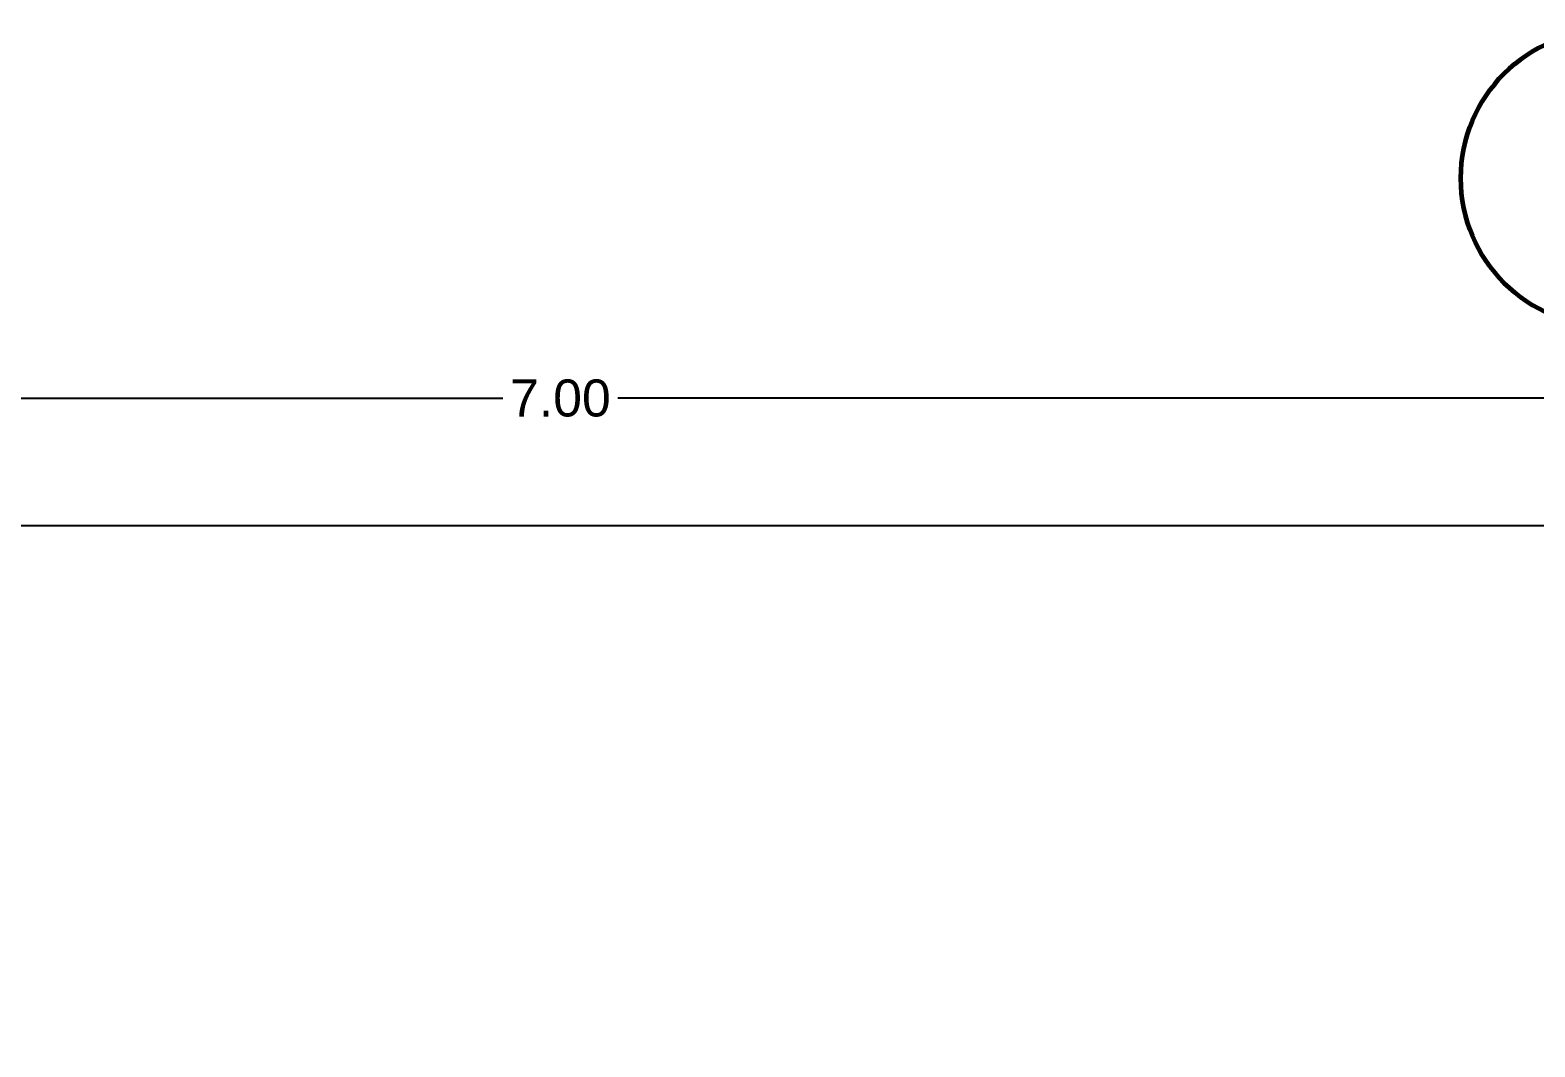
# Model space of a CAD drawing. Header units: inches. Extents: x -38 to 5698, y -33 to 92.
# Drawn here: x 103.49 to 108.57, y 43.47 to 46.9 of the extents above; entities that cross this region are included whole.
import ezdxf

# ---------------------------------------------------------------- set-up
doc = ezdxf.new("R2010")
doc.units = ezdxf.units.IN
doc.header["$MEASUREMENT"] = 0
doc.header["$PDMODE"] = 1
doc.layers.add('02 _ ARQ _ ALB _ Cotas Ejes', color=7, linetype='Continuous')
doc.layers.add('02 _ ARQ _ ALB _ Ejes Generales', color=7, linetype='Continuous')
doc.styles.add('Estilo_Generado_4', font='swisse.ttf')
doc.dimstyles.new('Estilo_Generado__15', dxfattribs={"dimtxt": 0.125, "dimasz": 0.095, "dimexe": 0.18, "dimexo": 0.003, "dimgap": 0, "dimtad": 0, "dimtih": 1, "dimtoh": 1, "dimzin": 0, "dimdsep": 46, "dimtxsty": 'Estilo_Generado_4', "dimblk": 'ARROWHEAD_6', "dimblk1": 'ARROWHEAD_6', "dimblk2": 'ARROWHEAD_6', "dimcen": 0.09, "dimclrd": 144, "dimclre": 144, "dimclrt": 7, "dimadec": 0, "dimazin": 0, "dimtfac": 1, "dimtdec": 4, "dimtmove": 0, "dimatfit": 3, "dimfxl": 1, "dimtolj": 1, "dimtzin": 0, "dimarcsym": 0})

# ---------------------------------------------------------------- blocks, each defined once
blk = doc.blocks.new('ARROWHEAD_6')
at = {"color": 0, "linetype": 'Continuous', "lineweight": 0}
for p, q in [((0, 0), (-1, 0)), ((-0.5, -0.5), (0.5, 0.5))]:
    blk.add_line(p, q, dxfattribs=at)
blk = doc.blocks.new('*D80', base_point=(804.059, 0))
at = {"layer": '02 _ ARQ _ ALB _ Cotas Ejes', "color": 144, "linetype": 'Continuous', "lineweight": -2, "transparency": 16777216}
for p, q in [((101.82, 39.653), (101.82, 45.8378)), ((108.8199, 39.653), (108.8199, 45.8378)), ((101.915, 45.6578), (105.0886, 45.6578)), ((108.7249, 45.6578), (105.476, 45.6578))]:
    blk.add_line(p, q, dxfattribs=at)
at = {"layer": 'Defpoints', "color": 0, "linetype": 'Continuous', "transparency": 16777216}
for p in [(108.8199, 45.6578), (101.82, 39.65), (108.8199, 39.65)]:
    blk.add_point(p, dxfattribs=at)
at = {"layer": '02 _ ARQ _ ALB _ Cotas Ejes', "color": 144, "linetype": 'Continuous', "lineweight": -2, "transparency": 16777216, "xscale": 0.095, "yscale": 0.095, "zscale": 0.095, "rotation": 180}
blk.add_blockref('ARROWHEAD_6', (101.82, 45.6578), dxfattribs=at)
at = {"layer": '02 _ ARQ _ ALB _ Cotas Ejes', "color": 144, "linetype": 'Continuous', "lineweight": -2, "transparency": 16777216, "xscale": 0.095, "yscale": 0.095, "zscale": 0.095}
blk.add_blockref('ARROWHEAD_6', (108.8199, 45.6578), dxfattribs=at)
at = {"layer": '02 _ ARQ _ ALB _ Cotas Ejes', "color": 7, "linetype": 'Continuous', "lineweight": 13, "transparency": 16777216, "insert": (105.2823, 45.6578), "char_height": 0.125, "attachment_point": 5, "style": 'Estilo_Generado_4'}
blk.add_mtext('\\A1;7.00', dxfattribs=at)
blk = doc.blocks.new('*D86', base_point=(804.059, 0))
at = {"layer": '02 _ ARQ _ ALB _ Cotas Ejes', "color": 144, "linetype": 'Continuous', "lineweight": -2, "transparency": 16777216}
for p, q in [((101.57, 39.903), (101.57, 45.4088)), ((144.07, 39.903), (144.07, 45.4088)), ((101.665, 45.2288), (122.5203, 45.2288)), ((143.975, 45.2288), (123.0254, 45.2288))]:
    blk.add_line(p, q, dxfattribs=at)
at = {"layer": 'Defpoints', "color": 0, "linetype": 'Continuous', "transparency": 16777216}
for p in [(144.07, 45.2288), (101.57, 39.9), (144.07, 39.9)]:
    blk.add_point(p, dxfattribs=at)
at = {"layer": '02 _ ARQ _ ALB _ Cotas Ejes', "color": 144, "linetype": 'Continuous', "lineweight": -2, "transparency": 16777216, "xscale": 0.095, "yscale": 0.095, "zscale": 0.095, "rotation": 180}
blk.add_blockref('ARROWHEAD_6', (101.57, 45.2288), dxfattribs=at)
at = {"layer": '02 _ ARQ _ ALB _ Cotas Ejes', "color": 144, "linetype": 'Continuous', "lineweight": -2, "transparency": 16777216, "xscale": 0.095, "yscale": 0.095, "zscale": 0.095}
blk.add_blockref('ARROWHEAD_6', (144.07, 45.2288), dxfattribs=at)
at = {"layer": '02 _ ARQ _ ALB _ Cotas Ejes', "color": 7, "linetype": 'Continuous', "lineweight": 13, "transparency": 16777216, "insert": (122.7728, 45.2288), "char_height": 0.125, "attachment_point": 5, "style": 'Estilo_Generado_4'}
blk.add_mtext('\\A1;42.50', dxfattribs=at)

msp = doc.modelspace()

# ---------------------------------------------------------------- linework, layer by layer
at = {"layer": '02 _ ARQ _ ALB _ Ejes Generales', "color": 7, "linetype": 'Continuous', "lineweight": 60}
msp.add_circle((108.82, 46.4), 0.5, dxfattribs=at)

# ---------------------------------------------------------------- dimensions: what is measured, and where the dimension line sits
at = {"layer": '02 _ ARQ _ ALB _ Cotas Ejes', "color": 144, "linetype": 'Continuous', "lineweight": 13}
for base, p1, p2, picture, middle in [((108.8199, 45.6578), (101.82, 39.65), (108.8199, 39.65), '*D80', (105.2823, 45.6578)), ((144.07, 45.2288), (101.57, 39.9), (144.07, 39.9), '*D86', (122.7728, 45.2288))]:
    dim = msp.add_linear_dim(base=base, p1=p1, p2=p2, dimstyle='Estilo_Generado__15', dxfattribs=at)
    dim.commit()
    dim.dimension.update_dxf_attribs({"geometry": picture, "text_midpoint": middle, "dimtype": 160})

doc.saveas('drawing.dxf')
